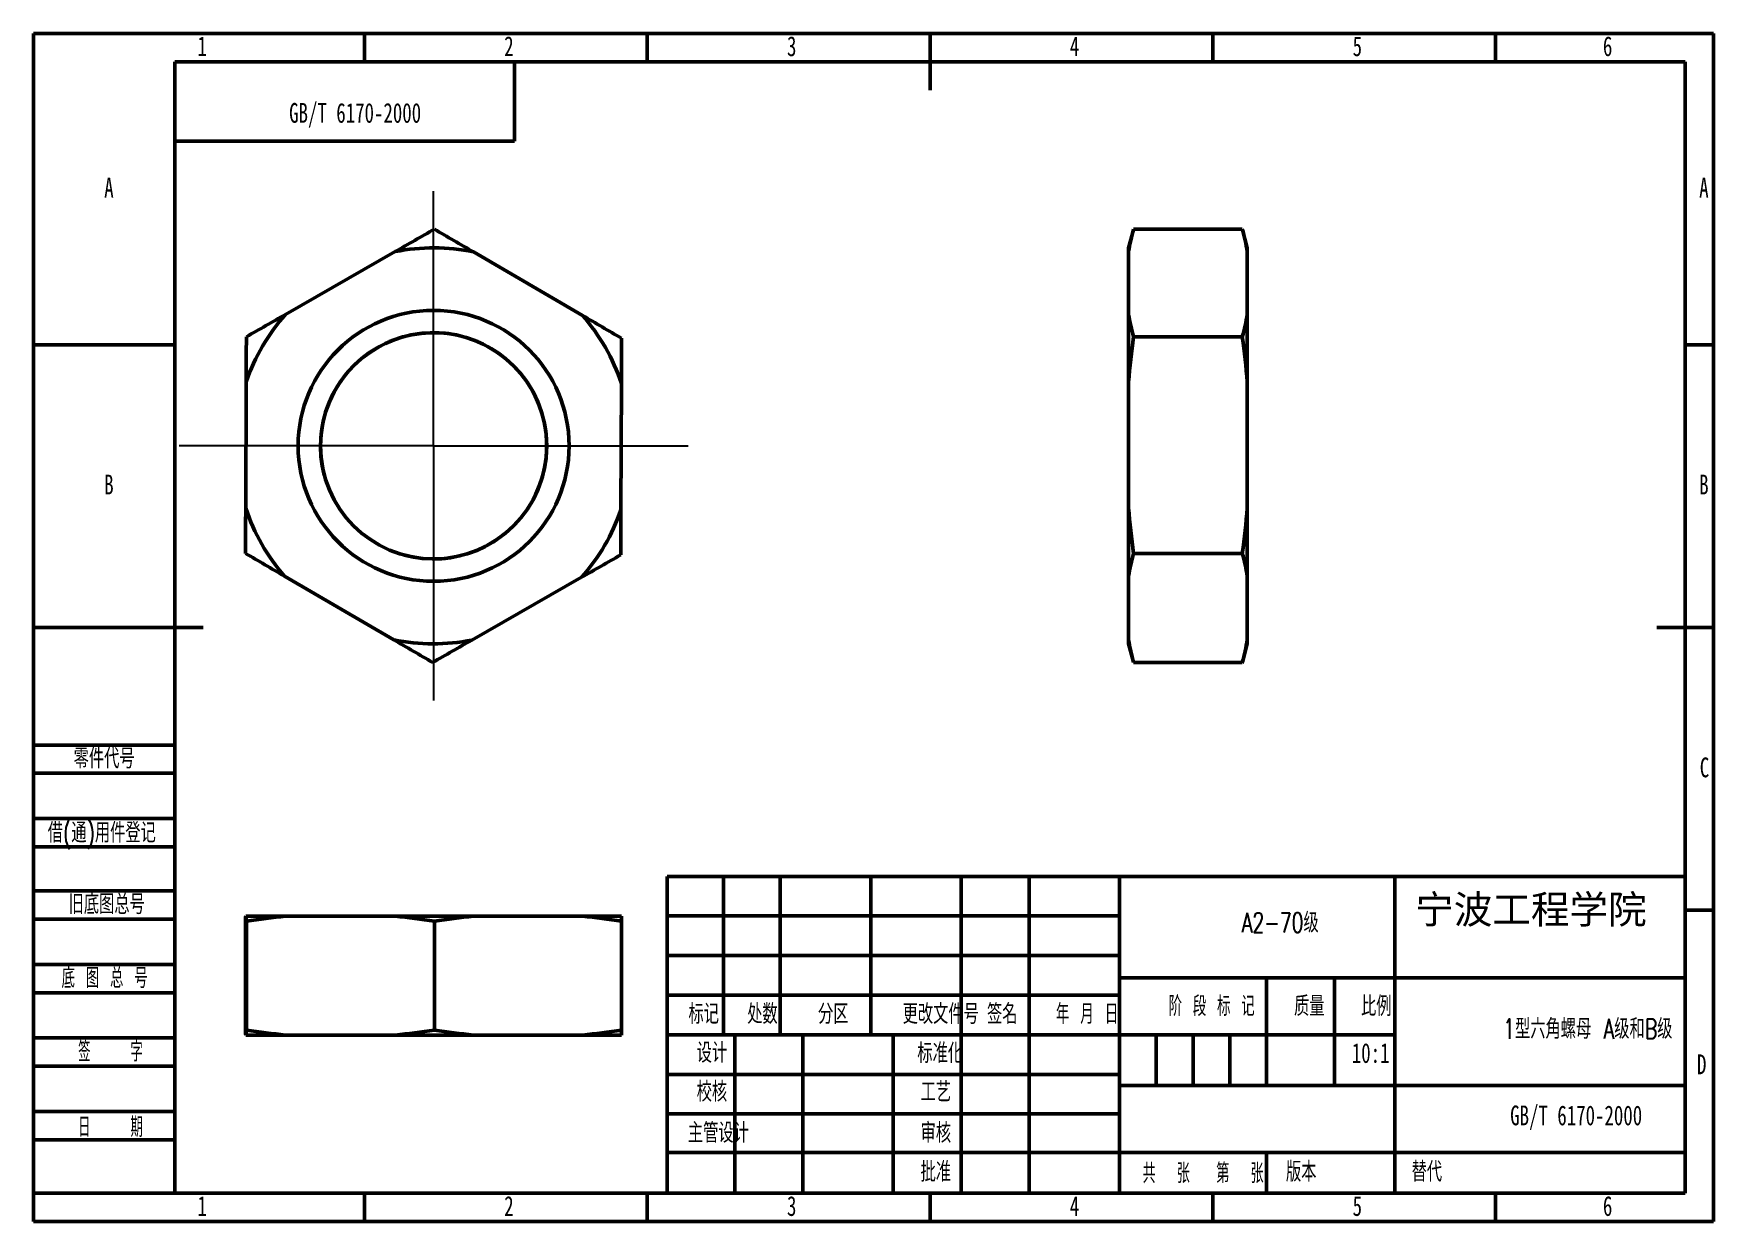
# Model space of a CAD drawing. Header units: millimetres. Extents: x 0 to 297, y 0 to 210.
import ezdxf

# ---------------------------------------------------------------- set-up
doc = ezdxf.new("R2010")
doc.units = ezdxf.units.MM
doc.layers.add('图框', color=7, linetype='Continuous')
doc.layers.add('标注层', color=4, linetype='Continuous', lineweight=25)
doc.layers.add('轮廓实线层', color=7, linetype='Continuous', lineweight=50)
doc.styles.add('SLDTEXTSTYLE0', font='TXT', dxfattribs={"width": 0.7})
doc.styles.add('SLDTEXTSTYLE1', font='TXT', dxfattribs={"width": 0.7, "bigfont": 'bigfont'})
doc.styles.add('SLDTEXTSTYLE2', font='TXT', dxfattribs={"width": 0.6, "bigfont": 'bigfont'})
doc.styles.add('SLDTEXTSTYLE3', font='TXT', dxfattribs={"width": 0.614286, "bigfont": 'bigfont'})
doc.styles.add('SLDTEXTSTYLE4', font='TXT', dxfattribs={"width": 0.62, "bigfont": 'bigfont'})
doc.styles.add('SLDTEXTSTYLE5', font='TXT', dxfattribs={"width": 0.566667, "bigfont": 'bigfont'})

# ---------------------------------------------------------------- blocks, each defined once
blk = doc.blocks.new('SW_CENTERMARKSYMBOL_0')
at = {"layer": '图框', "color": 0}
for p, q in [((0, 25), (0, 45)), ((0, 0), (0, 25)), ((-25, 0), (-45, 0)), ((0, 0), (-25, 0)), ((0, 0), (0, -25)), ((0, 0), (25, 0)), ((25, 0), (45, 0)), ((0, -25), (0, -45))]:
    blk.add_line(p, q, dxfattribs=at)

msp = doc.modelspace()

# ---------------------------------------------------------------- linework, layer by layer
at = {"layer": '轮廓实线层'}
for p, q in [((0, 0), (0, 210)), ((0, 210), (297, 210)), ((58.5, 210), (58.5, 205)), ((108.5, 210), (108.5, 205)), ((158.5, 210), (158.5, 200)), ((208.5, 210), (208.5, 205)), ((258.5, 210), (258.5, 205)), ((297, 0), (297, 210)), ((25, 5), (25, 205)), ((25, 205), (292, 205)), ((85, 191), (85, 205)), ((292, 5), (292, 205)), ((25, 191), (85, 191)), ((194.46, 175.33), (193.59, 172.12)), ((213.71, 175.42), (194.48, 175.42)), ((214.59, 172.12), (213.73, 175.33)), ((63.94, 171.46), (44.55, 160.36)), ((97.07, 160.15), (77.76, 171.4)), ((193.59, 171.46), (193.59, 172.12)), ((193.59, 171.46), (193.59, 160.36)), ((214.59, 171.46), (214.59, 172.12)), ((214.59, 171.46), (214.59, 160.36)), ((193.59, 148.42), (193.59, 160.36)), ((214.59, 148.42), (214.59, 160.36)), ((0, 155), (25, 155)), ((213.71, 156.4), (194.48, 156.4)), ((297, 155), (292, 155)), ((37.59, 148.42), (37.5, 126.08)), ((103.84, 125.82), (103.93, 148.16)), ((193.59, 148.42), (193.59, 126.08)), ((214.59, 148.42), (214.59, 126.08)), ((193.59, 114.08), (193.59, 126.08)), ((214.59, 114.08), (214.59, 126.08)), ((213.71, 118.1), (194.48, 118.1)), ((44.36, 114.08), (63.67, 102.83)), ((77.49, 102.78), (96.88, 113.88)), ((193.59, 114.08), (193.59, 102.83)), ((214.59, 114.08), (214.59, 102.83)), ((0, 105), (30, 105)), ((297, 105), (287, 105)), ((193.59, 102.12), (193.59, 102.83)), ((193.59, 102.12), (194.46, 98.9)), ((213.73, 98.9), (214.59, 102.12)), ((214.59, 102.12), (214.59, 102.83)), ((194.46, 98.9), (194.48, 98.82)), ((213.71, 98.82), (194.48, 98.82)), ((213.71, 98.82), (213.73, 98.9)), ((0, 84.22), (25, 84.22)), ((0, 79.22), (25, 79.22)), ((0, 71.22), (25, 71.22)), ((0, 66.22), (25, 66.22)), ((112, 61), (112, 5)), ((112, 61), (292, 61)), ((122, 61), (122, 33)), ((132, 61), (132, 33)), ((148, 61), (148, 33)), ((164, 61), (164, 5)), ((176, 61), (176, 5)), ((191.97, 61.05), (192, 5)), ((240.69, 61), (240.69, 5)), ((0, 58.43), (25, 58.43)), ((37.59, 53.95), (37.5, 53.95)), ((37.59, 53.95), (44.55, 53.95)), ((63.94, 53.95), (44.55, 53.95)), ((63.94, 53.95), (77.76, 53.95)), ((97.07, 53.95), (77.76, 53.95)), ((97.07, 53.95), (103.93, 53.95)), ((112, 54), (192, 54)), ((297, 55), (292, 55)), ((0, 53.43), (25, 53.43)), ((37.47, 33.83), (37.47, 53.07)), ((37.62, 33.83), (37.62, 53.07)), ((70.87, 33.83), (70.87, 53.07)), ((103.96, 33.83), (103.96, 53.07)), ((0, 45.43), (25, 45.43)), ((112, 47), (192, 47)), ((191.98, 43.05), (291.98, 43.05)), ((218, 43.07), (218, 24.07)), ((230, 43), (230, 24)), ((0, 40.43), (25, 40.43)), ((112, 40), (192, 40)), ((37.59, 32.95), (37.5, 32.95)), ((37.59, 32.95), (44.55, 32.95)), ((63.94, 32.95), (44.55, 32.95)), ((63.94, 32.95), (77.76, 32.95)), ((97.07, 32.95), (77.76, 32.95)), ((103.93, 32.95), (97.07, 32.95)), ((112, 33), (192, 33)), ((124, 33), (124, 5)), ((136, 33), (136, 5)), ((152, 33), (152, 5)), ((192.02, 33), (240.69, 33)), ((198.5, 33), (198.5, 24)), ((205, 33), (205, 24)), ((211.5, 33), (211.5, 24)), ((0, 32.43), (25, 32.43)), ((0, 27.43), (25, 27.43)), ((112, 26), (192, 26)), ((192, 24), (292, 24)), ((0, 19.43), (25, 19.43)), ((112, 19), (192, 19)), ((0, 14.43), (25, 14.43)), ((112, 12.17), (192, 12.17)), ((192, 12.17), (292, 12.17)), ((218, 12.17), (218, 5)), ((0, 5), (25, 5)), ((25, 5), (292, 5)), ((58.5, 0), (58.5, 5)), ((108.5, 0), (108.5, 5)), ((158.5, 0), (158.5, 5)), ((208.5, 0), (208.5, 5)), ((258.5, 0), (258.5, 5)), ((0, 0), (297, 0))]:
    msp.add_line(p, q, dxfattribs=at)
for radius in [23.95, 20]:
    msp.add_circle((70.72, 137.12), radius, dxfattribs=at)
for radius, start, end in [(35, 78.3906, 101.1586), (35, 138.3906, 161.1586), (35, 18.3906, 41.1586), (20, 255, 195), (35, 198.3906, 221.1586), (35, 318.3906, 341.1586), (35, 258.3906, 281.1586)]:
    msp.add_arc((70.72, 137.12), radius, start, end, dxfattribs=at)
for points in [[(70.87, 175.42), (68.56, 174.1), (66.26, 172.78), (63.94, 171.46)], [(77.76, 171.4), (75.45, 172.75), (73.15, 174.08), (70.87, 175.42)], [(193.59, 171.46), (193.82, 172.78), (194.12, 174.1), (194.48, 175.42)], [(213.71, 175.42), (214.07, 174.1), (214.37, 172.78), (214.59, 171.46)], [(44.55, 160.36), (42.23, 159.03), (39.92, 157.71), (37.62, 156.4)], [(103.96, 156.14), (101.67, 157.47), (99.37, 158.81), (97.07, 160.15)], [(194.48, 156.4), (194.12, 157.72), (193.82, 159.04), (193.59, 160.36)], [(214.59, 160.36), (214.37, 159.03), (214.06, 157.71), (213.71, 156.4)], [(37.62, 156.4), (37.61, 153.75), (37.6, 151.09), (37.59, 148.42)], [(103.93, 148.16), (103.94, 150.83), (103.95, 153.49), (103.96, 156.14)], [(193.59, 148.42), (193.82, 151.09), (194.12, 153.75), (194.48, 156.4)], [(213.71, 156.4), (214.07, 153.75), (214.37, 151.09), (214.59, 148.42)], [(37.5, 126.08), (37.49, 123.41), (37.48, 120.75), (37.47, 118.1)], [(103.81, 117.84), (103.82, 120.49), (103.83, 123.15), (103.84, 125.82)], [(194.48, 118.1), (194.12, 120.75), (193.82, 123.41), (193.59, 126.08)], [(214.59, 126.08), (214.37, 123.41), (214.06, 120.75), (213.71, 118.1)], [(37.47, 118.1), (39.76, 116.76), (42.06, 115.43), (44.36, 114.08)], [(96.88, 113.88), (99.2, 115.2), (101.51, 116.52), (103.81, 117.84)], [(193.59, 114.08), (193.82, 115.43), (194.12, 116.77), (194.48, 118.1)], [(213.71, 118.1), (214.07, 116.76), (214.37, 115.43), (214.59, 114.08)], [(63.67, 102.83), (65.98, 101.49), (68.28, 100.15), (70.56, 98.82)], [(70.56, 98.82), (72.87, 100.14), (75.17, 101.46), (77.49, 102.78)], [(194.48, 98.82), (194.12, 100.15), (193.82, 101.49), (193.59, 102.83)], [(214.59, 102.83), (214.37, 101.49), (214.06, 100.15), (213.71, 98.82)], [(37.47, 53.07), (37.48, 53.42), (37.49, 53.72), (37.5, 53.95)], [(37.59, 53.95), (37.6, 53.72), (37.61, 53.42), (37.62, 53.07)], [(37.62, 53.07), (39.92, 53.42), (42.23, 53.72), (44.55, 53.95)], [(63.94, 53.95), (66.26, 53.72), (68.57, 53.42), (70.87, 53.07)], [(70.87, 53.07), (73.16, 53.42), (75.45, 53.72), (77.76, 53.95)], [(97.07, 53.95), (99.37, 53.72), (101.67, 53.42), (103.96, 53.07)], [(103.96, 53.07), (103.95, 53.42), (103.94, 53.72), (103.93, 53.95)], [(37.5, 32.95), (37.49, 33.18), (37.48, 33.48), (37.47, 33.83)], [(37.62, 33.83), (37.61, 33.48), (37.6, 33.18), (37.59, 32.95)], [(44.55, 32.95), (42.23, 33.18), (39.92, 33.48), (37.62, 33.83)], [(70.87, 33.83), (68.56, 33.48), (66.26, 33.18), (63.94, 32.95)], [(77.76, 32.95), (75.45, 33.18), (73.15, 33.48), (70.87, 33.83)], [(103.96, 33.83), (101.67, 33.48), (99.37, 33.18), (97.07, 32.95)], [(103.93, 32.95), (103.94, 33.18), (103.95, 33.48), (103.96, 33.83)]]:
    msp.add_open_spline(points, degree=3, dxfattribs=at)

# ---------------------------------------------------------------- block references
msp.add_blockref('SW_CENTERMARKSYMBOL_0', (70.72, 137.12), dxfattribs=at)

# ---------------------------------------------------------------- texts
at = {"layer": '标注层', "insert": (244.28, 57.65), "char_height": 5, "attachment_point": 1}
msp.add_mtext_dynamic_manual_height_columns('{\\fFangSong|b0|i0|c134|p49;宁波工程学院}', width=44.8807, gutter_width=17.5, heights=[0], dxfattribs=at)
at = {"layer": '轮廓实线层', "char_height": 3.5}
for s, insert, attachment_point, style in [('1', (29.79, 209.52), 2, 'SLDTEXTSTYLE0'), ('2', (84.04, 209.52), 2, 'SLDTEXTSTYLE0'), ('3', (134.04, 209.52), 2, 'SLDTEXTSTYLE0'), ('4', (184.04, 209.52), 2, 'SLDTEXTSTYLE0'), ('5', (234.04, 209.52), 2, 'SLDTEXTSTYLE0'), ('6', (278.3, 209.52), 2, 'SLDTEXTSTYLE0'), ('GB/T 6170-2000', (56.85, 197.73), 2, 'SLDTEXTSTYLE0'), ('A', (13.32, 184.52), 2, 'SLDTEXTSTYLE0'), ('A', (295.32, 184.52), 2, 'SLDTEXTSTYLE0'), ('B', (13.32, 132.02), 2, 'SLDTEXTSTYLE0'), ('B', (295.32, 132.02), 2, 'SLDTEXTSTYLE0'), ('零件代号', (7.08, 83.58), 1, 'SLDTEXTSTYLE1'), ('C', (295.43, 82.02), 2, 'SLDTEXTSTYLE0'), ('借(通)用件登记', (2.5, 70.47), 1, 'SLDTEXTSTYLE1'), ('旧底图总号', (6.19, 57.82), 1, 'SLDTEXTSTYLE1'), ('A2-70级', (220.41, 54.58), 2, 'SLDTEXTSTYLE1'), ('底 图 总 号', (4.95, 44.77), 1, 'SLDTEXTSTYLE3'), ('标记', (118.48, 38.42), 2, 'SLDTEXTSTYLE1'), ('处数', (128.87, 38.42), 2, 'SLDTEXTSTYLE1'), ('分区', (141.39, 38.42), 2, 'SLDTEXTSTYLE1'), ('更改文件号', (160.39, 38.42), 2, 'SLDTEXTSTYLE1'), ('签名', (171.26, 38.42), 2, 'SLDTEXTSTYLE1'), ('年 月 日', (186.26, 38.42), 2, 'SLDTEXTSTYLE4'), ('阶 段 标 记', (208.29, 39.81), 2, 'SLDTEXTSTYLE3'), ('质量', (225.55, 39.81), 2, 'SLDTEXTSTYLE1'), ('比例', (237.4, 39.81), 2, 'SLDTEXTSTYLE1'), ('1型六角螺母 A级和B级', (274.79, 35.79), 2, 'SLDTEXTSTYLE1'), ('签    字', (13.59, 31.76), 2, 'SLDTEXTSTYLE5'), ('设计', (119.93, 31.56), 2, 'SLDTEXTSTYLE1'), ('标准化', (160.29, 31.49), 2, 'SLDTEXTSTYLE1'), ('10:1', (236.4, 31.52), 2, 'SLDTEXTSTYLE0'), ('D', (294.93, 29.52), 2, 'SLDTEXTSTYLE0'), ('校核', (119.93, 24.68), 2, 'SLDTEXTSTYLE1'), ('工艺', (159.52, 24.64), 2, 'SLDTEXTSTYLE1'), ('日    期', (13.59, 18.41), 2, 'SLDTEXTSTYLE5'), ('GB/T 6170-2000', (272.74, 20.49), 2, 'SLDTEXTSTYLE0'), ('主管设计', (121.07, 17.4), 2, 'SLDTEXTSTYLE1'), ('审核', (159.52, 17.4), 2, 'SLDTEXTSTYLE1'), ('批准', (159.52, 10.52), 2, 'SLDTEXTSTYLE1'), ('共  张', (200.26, 10.26), 2, 'SLDTEXTSTYLE2'), ('第  张', (213.29, 10.26), 2, 'SLDTEXTSTYLE2'), ('版本', (224.12, 10.53), 2, 'SLDTEXTSTYLE1'), ('替代', (243.64, 10.53), 1, 'SLDTEXTSTYLE1'), ('1', (29.79, 4.47), 2, 'SLDTEXTSTYLE0'), ('2', (84.04, 4.47), 2, 'SLDTEXTSTYLE0'), ('3', (134.04, 4.47), 2, 'SLDTEXTSTYLE0'), ('4', (184.04, 4.47), 2, 'SLDTEXTSTYLE0'), ('5', (234.04, 4.47), 2, 'SLDTEXTSTYLE0'), ('6', (278.3, 4.47), 2, 'SLDTEXTSTYLE0')]:
    msp.add_mtext(s, dxfattribs=dict(at, insert=insert, attachment_point=attachment_point, style=style))

doc.saveas('drawing.dxf')
